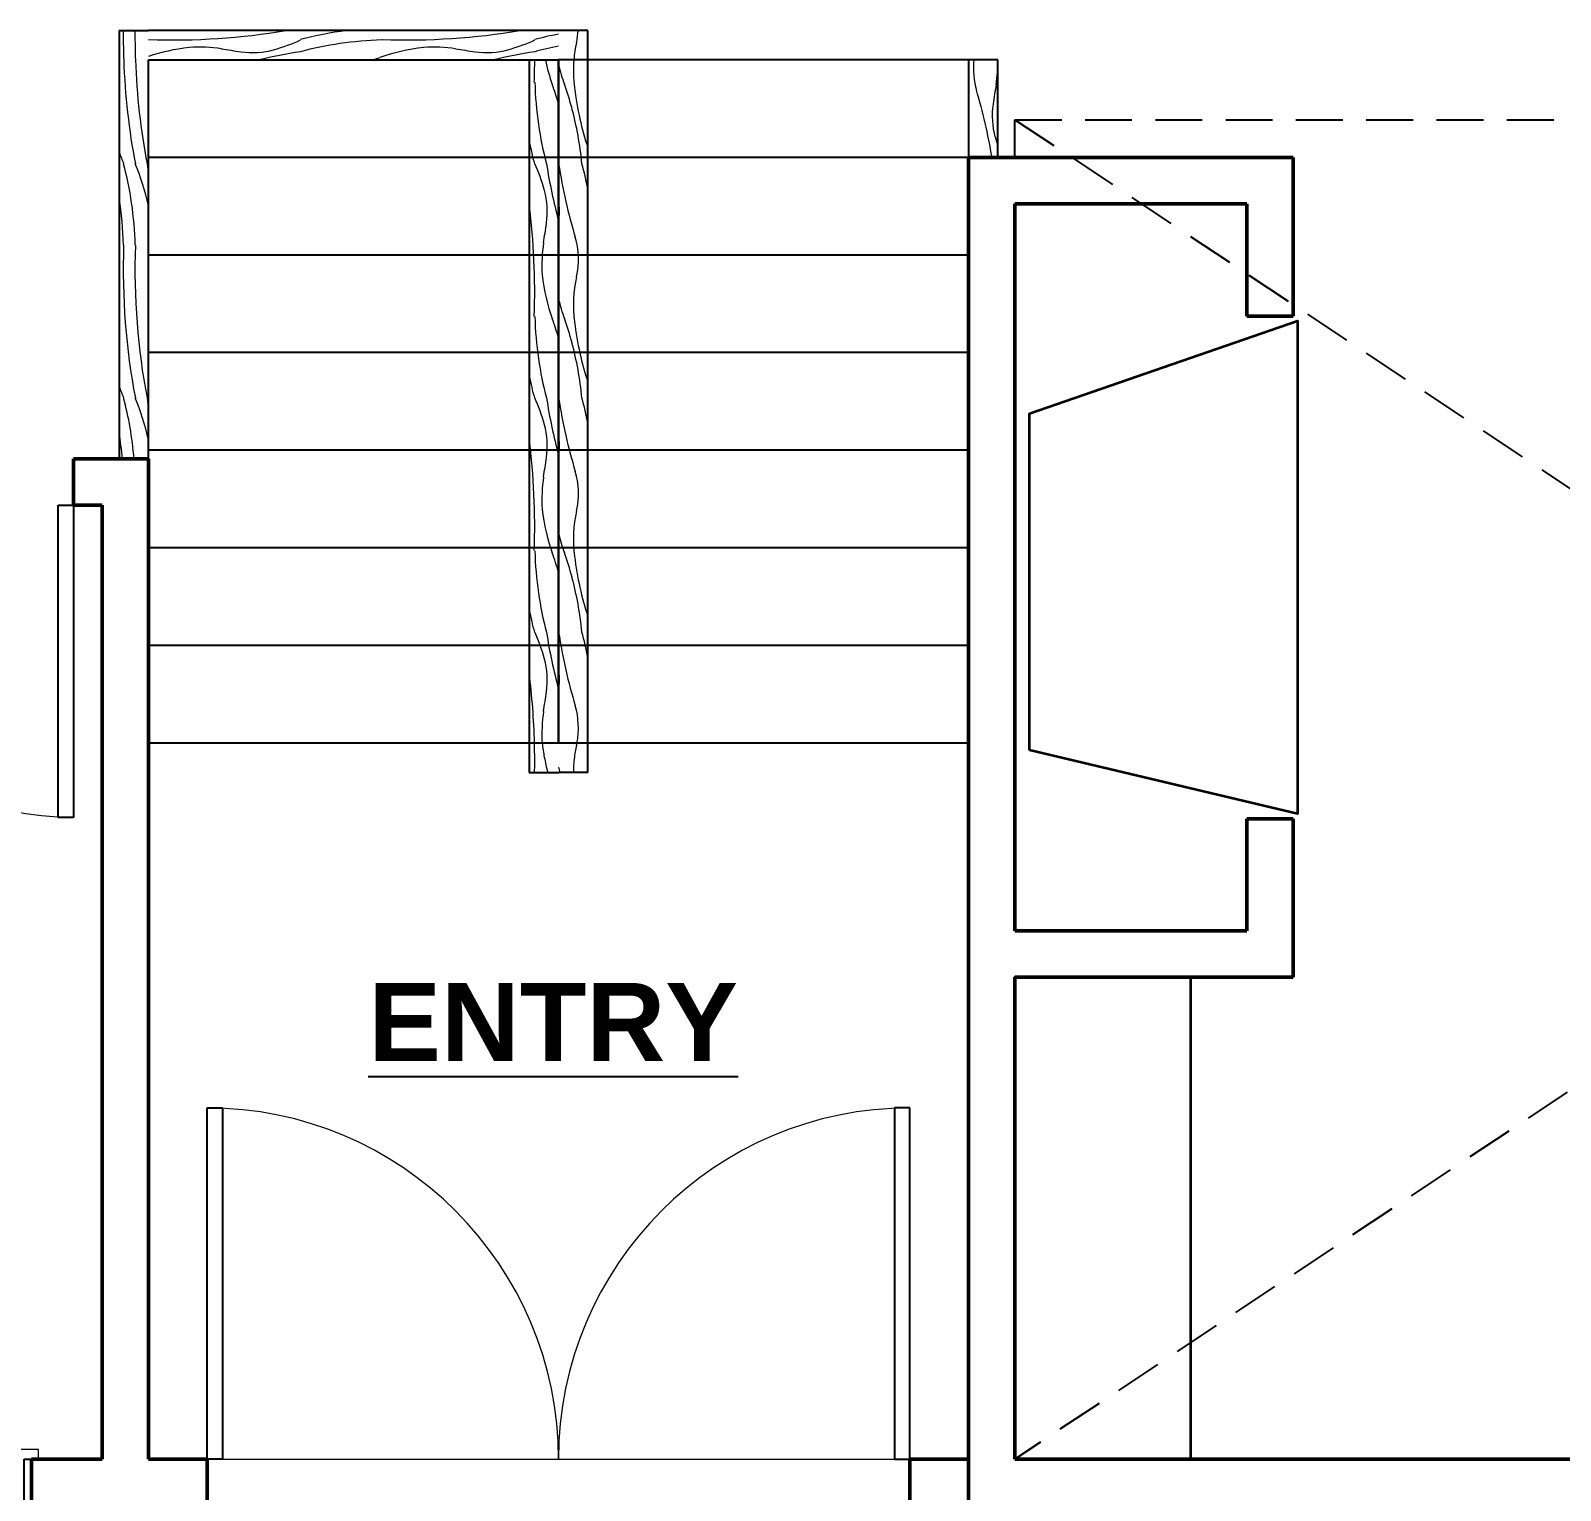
# Model space of a CAD drawing. Header units: inches. Extents: x -1373 to 690, y -94 to 608.
# Drawn here: x -51.6 to 105.1, y 56.1 to 205.6 of the extents above; entities that cross this region are included whole.
import ezdxf

# ---------------------------------------------------------------- set-up
doc = ezdxf.new("R2010")
doc.units = ezdxf.units.IN
doc.header["$MEASUREMENT"] = 0
doc.linetypes.add('HIDDEN', pattern=[7.2, 4.8, -2.4])
for name, color, linetype, lineweight in [('A-ANNO-MRKR-ROOM_Pen_No__7', 172, 'Continuous', 25), ('A-WALL-EXTR.N_Pen_No__1', 7, 'Continuous', 50), ('Cut Fills_Pen_No__96', 8, 'Continuous', 18), ('Doors_Pen_No__1', 7, 'Continuous', 50), ('Skin Separator Lines_Pen_No__1', 7, 'Continuous', 50), ('Windows_Pen_No__1', 7, 'Continuous', 50)]:
    doc.layers.add(name, color=color, linetype=linetype, lineweight=lineweight)
for name, color, linetype, lineweight, true_color in [('A-CSWK.N_Pen_No__24', 7, 'Continuous', 25, 0x4d678c), ('A-STRS-INTR.N_Pen_No__11', 7, 'Continuous', 25, 0x5f2c00), ('A-WALL-PRTL.N_Pen_No__24', 7, 'Continuous', 25, 0x4d678c), ('Doors_Pen_No__3', 7, 'Continuous', 25, 0x8c4600), ('Doors_Pen_No__6', 7, 'Continuous', 18, 0x2c53a6), ('Drafting Fills_Pen_No__25', 7, 'Continuous', 35, 0xd9610b), ('Windows_Pen_No__3', 7, 'Continuous', 25, 0x8c4600), ('Windows_Pen_No__6', 7, 'Continuous', 18, 0x2c53a6)]:
    doc.layers.add(name, color=color, linetype=linetype, lineweight=lineweight, true_color=true_color)
for name, color, linetype in [('A-WALL-EXTR.N', 7, 'Continuous'), ('A-WALL-PRTL.N', 7, 'Continuous'), ('Doors', 7, 'Continuous'), ('Windows', 7, 'Continuous')]:
    doc.layers.add(name, color=color, linetype=linetype)
doc.styles.add('GENERATED_STYLE_2', font='')
doc.styles.get('GENERATED_STYLE_2').set_extended_font_data('Arial', bold=True)

# ---------------------------------------------------------------- blocks, each defined once
blk = doc.blocks.new('RW1-4 Doublehung')
at = {"layer": 'Windows_Pen_No__1', "color": 7, "linetype": 'Continuous', "lineweight": 50}
for p, q in [((-18, 0), (-18, -6.62)), ((18, 0), (18, -6.62))]:
    blk.add_line(p, q, dxfattribs=at)
at = {"layer": 'Windows_Pen_No__3', "color": 34, "linetype": 'Continuous', "lineweight": 25, "true_color": 0x8c4600}
for p, q in [((-18, 0), (-17.25, 0)), ((-18, -6.62), (-18, 0)), ((-17.5, 0), (-17.5, 0)), ((-17.25, 0), (-17.25, -6.62)), ((18, 0), (17.25, 0)), ((17.25, 0), (17.25, -6.62)), ((17.5, 0), (17.5, 0)), ((18, -6.62), (18, 0)), ((-15.5, -0.5), (-17.25, -0.5)), ((-17.25, -0.5), (-17.25, -2)), ((-15.5, -2), (-15.5, -0.5)), ((-15.5, -1.25), (15.5, -1.25)), ((15.5, -2), (15.5, -0.5)), ((15.5, -0.5), (17.25, -0.5)), ((17.25, -0.5), (17.25, -2)), ((-17.25, -2), (-15.5, -2)), ((17.25, -2), (15.5, -2)), ((-17.25, -6.62), (-18, -6.62)), ((-17.5, -6.62), (-17.5, -6.63)), ((17.25, -6.62), (18, -6.62)), ((17.5, -6.62), (17.5, -6.63))]:
    blk.add_line(p, q, dxfattribs=at)
at = {"layer": 'Windows_Pen_No__6', "color": 167, "linetype": 'Continuous', "lineweight": 18, "true_color": 0x2c53a6}
for p, q in [((18, 1.5), (-18, 1.5)), ((-18, 1.5), (-18, 0)), ((18, 0), (18, 1.5)), ((-18.75, -7.62), (-18.75, -6.62)), ((18.75, -7.62), (-18.75, -7.62)), ((18.75, -6.62), (18.75, -7.62))]:
    blk.add_line(p, q, dxfattribs=at)
blk = doc.blocks.new('Wall_1', base_point=(-183.57, 52.64))
at = {"layer": 'A-WALL-EXTR.N_Pen_No__1', "color": 7, "linetype": 'Continuous', "lineweight": 50, "flags": 128}
for points in [[(-183.57, 52.64), (-183.57, 59.26)], [(-139.57, 59.26), (-176.94, 59.26)], [(-87.57, 59.26), (-103.57, 59.26)], [(-44.32, 59.26), (-51.57, 59.26)], [(-183.57, 52.64), (-139.57, 52.64)], [(-103.57, 52.64), (-87.57, 52.64)], [(-51.57, 52.64), (-39.57, 52.64)]]:
    blk.add_lwpolyline(points, dxfattribs=at)
at = {"layer": 'Windows', "color": 34, "linetype": 'Continuous', "lineweight": 25, "true_color": 0x8c4600, "xscale": -1, "zscale": 39.37007874015748, "rotation": 180}
for p in [(-121.57, 52.64), (-69.57, 52.64)]:
    blk.add_blockref('RW1-4 Doublehung', p, dxfattribs=at)
blk = doc.blocks.new('RD02 Swing')
at = {"layer": 'Doors_Pen_No__1', "color": 7, "linetype": 'Continuous', "lineweight": 50}
for p, q in [((-36, 0), (-36, -6.62)), ((36, 0), (36, -6.62))]:
    blk.add_line(p, q, dxfattribs=at)
at = {"layer": 'Doors_Pen_No__3', "color": 34, "linetype": 'Continuous', "lineweight": 25, "true_color": 0x8c4600}
for p, q in [((-36, 0), (-36, 36)), ((-36, 36), (-34.43, 36)), ((-34.43, 36), (-34.43, 0)), ((36, 36), (34.43, 36)), ((34.43, 36), (34.43, 0)), ((36, 0), (36, 36)), ((-34.43, 0), (-36, 0)), ((-36, 0), (-36, -6.62)), ((34.43, 0), (36, 0)), ((36, 0), (36, -6.62))]:
    blk.add_line(p, q, dxfattribs=at)
at = {"layer": 'Doors_Pen_No__6', "color": 167, "linetype": 'Continuous', "lineweight": 18, "true_color": 0x2c53a6}
for p, q in [((-36, 0), (36, 0)), ((-36, -6.62), (36, -6.62))]:
    blk.add_line(p, q, dxfattribs=at)
for centre, start, end in [((-36, 0), 0, 90), ((36, 0), 90, 180)]:
    blk.add_arc(centre, 36, start, end, dxfattribs=at)
blk = doc.blocks.new('Wall_10', base_point=(-39.57, 52.64))
at = {"layer": 'A-WALL-EXTR.N_Pen_No__1', "color": 7, "linetype": 'Continuous', "lineweight": 50}
for p, q in [((-33.57, 52.64), (-33.57, 59.26)), ((38.43, 52.64), (38.43, 59.26))]:
    blk.add_line(p, q, dxfattribs=at)
at = {"layer": 'A-WALL-EXTR.N_Pen_No__1', "color": 7, "linetype": 'Continuous', "lineweight": 50, "flags": 128}
for points in [[(-33.57, 59.26), (-39.57, 59.26)], [(44.43, 59.26), (38.43, 59.26)], [(-39.57, 52.64), (-33.57, 52.64)], [(38.43, 52.64), (44.43, 52.64)]]:
    blk.add_lwpolyline(points, dxfattribs=at)
at = {"layer": 'Doors', "color": 34, "linetype": 'Continuous', "lineweight": 25, "true_color": 0x8c4600, "zscale": 39.37007874015748}
blk.add_blockref('RD02 Swing', (2.43, 59.26), dxfattribs=at)
blk = doc.blocks.new('Wall_11', base_point=(260.43, 52.64))
at = {"layer": 'A-WALL-EXTR.N_Pen_No__1', "color": 7, "linetype": 'Continuous', "lineweight": 50, "flags": 128}
for points in [[(44.43, 52.64), (44.43, 59.26)], [(110.43, 59.26), (49.18, 59.26)], [(255.68, 59.26), (218.43, 59.26)], [(260.43, 52.64), (260.43, 59.26)], [(44.43, 52.64), (110.43, 52.64)], [(218.43, 52.64), (252.43, 52.64)]]:
    blk.add_lwpolyline(points, dxfattribs=at)
at = {"layer": 'Windows', "color": 34, "linetype": 'Continuous', "lineweight": 25, "true_color": 0x8c4600, "xscale": -1, "zscale": 39.37007874015748, "rotation": 180}
for p in [(128.43, 52.64), (164.43, 52.64)]:
    blk.add_blockref('RW1-4 Doublehung', p, dxfattribs=at)
at = {"layer": 'Windows', "color": 34, "linetype": 'Continuous', "lineweight": 25, "true_color": 0x8c4600, "zscale": 39.37007874015748, "rotation": 180}
blk.add_blockref('RW1-4 Doublehung', (200.43, 52.64), dxfattribs=at)
blk = doc.blocks.new('Wall_17', base_point=(44.43, 52.64))
at = {"layer": 'A-WALL-EXTR.N_Pen_No__1', "color": 7, "linetype": 'Continuous', "lineweight": 50, "flags": 128}
for points in [[(44.43, 192.64), (49.18, 192.64)], [(44.43, 192.64), (44.43, 59.26)], [(49.18, 113.39), (49.18, 187.89)], [(49.18, 59.26), (49.18, 108.64)]]:
    blk.add_lwpolyline(points, dxfattribs=at)
blk = doc.blocks.new('Wall_18', base_point=(44.43, 108.64))
at = {"layer": 'A-WALL-EXTR.N_Pen_No__1', "color": 7, "linetype": 'Continuous', "lineweight": 50, "flags": 128}
for points in [[(72.93, 113.39), (49.18, 113.39)], [(77.68, 108.64), (77.68, 113.39)], [(49.18, 108.64), (77.68, 108.64)]]:
    blk.add_lwpolyline(points, dxfattribs=at)
blk = doc.blocks.new('Simple Door Opening')
at = {"layer": 'Doors_Pen_No__1', "color": 7, "linetype": 'Continuous', "lineweight": 50}
for p, q in [((-25.75, 0), (-25.75, -4.75)), ((25.75, 0), (25.75, -4.75))]:
    blk.add_line(p, q, dxfattribs=at)
blk = doc.blocks.new('Wall_19', base_point=(77.68, 108.64))
at = {"layer": 'A-WALL-EXTR.N_Pen_No__1', "color": 7, "linetype": 'Continuous', "lineweight": 50}
for p, q in [((77.68, 176.39), (72.93, 176.39)), ((77.68, 124.89), (72.93, 124.89))]:
    blk.add_line(p, q, dxfattribs=at)
at = {"layer": 'A-WALL-EXTR.N_Pen_No__1', "color": 7, "linetype": 'Continuous', "lineweight": 50, "flags": 128}
for points in [[(77.68, 192.64), (72.93, 192.64)], [(77.68, 176.39), (77.68, 192.64)], [(72.93, 187.89), (72.93, 176.39)], [(72.93, 124.89), (72.93, 113.39)], [(77.68, 113.39), (77.68, 124.89)]]:
    blk.add_lwpolyline(points, dxfattribs=at)
at = {"layer": 'Doors', "color": 34, "linetype": 'Continuous', "lineweight": 25, "true_color": 0x8c4600, "zscale": 39.37007874015748, "rotation": 270}
blk.add_blockref('Simple Door Opening', (77.68, 150.64), dxfattribs=at)
blk = doc.blocks.new('Wall_20', base_point=(77.68, 192.64))
at = {"layer": 'A-WALL-EXTR.N_Pen_No__1', "color": 7, "linetype": 'Continuous', "lineweight": 50, "flags": 128}
for points in [[(72.93, 192.64), (49.18, 192.64)], [(49.18, 187.89), (72.93, 187.89)]]:
    blk.add_lwpolyline(points, dxfattribs=at)
blk = doc.blocks.new('*X106')
at = {"layer": 'Cut Fills_Pen_No__96', "color": 8, "linetype": 'Continuous', "lineweight": 18}
for centre, end_param in [((-23.86, 205.24), 1.571042), ((-22.66, 205.24), 1.604117)]:
    blk.add_ellipse(centre, major_axis=(0, 36.59), ratio=0.5, start_param=1.559917, end_param=end_param, dxfattribs=at)
blk = doc.blocks.new('*X107')
at = {"layer": 'Cut Fills_Pen_No__96', "color": 8, "linetype": 'Continuous', "lineweight": 18}
for centre, major_axis, start_param, end_param in [((-23.86, 205.24), (0, 36.59), 1.641957, 1.941007), ((-22.66, 205.24), (0, 36.59), 1.641957, 1.941007), ((-34.32, 204.79), (0, 20.17), 2.184295, 2.257511), ((-50.95, 182.41), (0, 20.09), 4.774161, 5.210188), ((-48.72, 179.21), (0, 20.17), 5.145777, 5.399103), ((-29.76, 196.04), (0, 20.32), 1.770836, 1.836256), ((-52.15, 182.41), (0, 20.09), 4.774161, 5.018137), ((-23.86, 181.24), (0, 36.59), 1.504981, 1.941007), ((-22.66, 181.24), (0, 36.59), 1.504981, 1.941007), ((-34.32, 180.79), (0, 20.17), 2.184295, 2.257511), ((-50.95, 158.41), (0, 20.09), 4.88025, 5.210188), ((-48.72, 155.21), (0, 20.17), 5.145777, 5.399103), ((-29.76, 172.04), (0, 20.32), 1.770836, 1.836256), ((-52.15, 158.41), (0, 20.09), 4.88025, 5.018137)]:
    blk.add_ellipse(centre, major_axis=major_axis, ratio=0.5, start_param=start_param, end_param=end_param, dxfattribs=at)
blk = doc.blocks.new('*X108')
at = {"layer": 'Cut Fills_Pen_No__96', "color": 8, "linetype": 'Continuous', "lineweight": 18}
for centre, start_param in [((-23.86, 205.24), 1.571042), ((-22.66, 205.24), 1.604117)]:
    blk.add_ellipse(centre, major_axis=(0, 36.59), ratio=0.5, start_param=start_param, end_param=1.641957, dxfattribs=at)
blk = doc.blocks.new('Wall_31', base_point=(-39.57, 205.64))
at = {"layer": 'A-WALL-PRTL.N_Pen_No__24', "color": 165, "linetype": 'Continuous', "lineweight": 25, "true_color": 0x4d678c, "flags": 128}
for points in [[(-42.57, 205.64), (-39.57, 205.64)], [(-42.57, 205.64), (-42.57, 161.76)], [(-39.57, 161.76), (-39.57, 202.64)], [(-39.57, 161.76), (-42.57, 161.76)]]:
    blk.add_lwpolyline(points, dxfattribs=at)
at = {"layer": 'A-WALL-PRTL.N', "color": 165, "lineweight": 25, "true_color": 0x4d678c}
for name in ['*X106', '*X108', '*X107']:
    blk.add_blockref(name, (0, 0), dxfattribs=at)
blk = doc.blocks.new('*X110')
at = {"layer": 'Cut Fills_Pen_No__96', "color": 8, "linetype": 'Continuous', "lineweight": 18}
for centre, major_axis, start_param, end_param in [((-37.24, 222.97), (36.59, 0), 4.648804, 5.038605), ((-14.41, 195.89), (20.09, 0), 1.813252, 2.068595), ((-13.24, 222.97), (36.59, 0), 4.646574, 5.038605), ((-32.38, 197.7), (12.78, 0), 1.807645, 2.167864), ((-34.43, 199.89), (8.1, 0), 1.279522, 1.688594), ((178.12, 554.38), (732.06, 0), 4.421115, 4.423958), ((-34.03, 210.09), (14.76, 0), 5.227548, 5.459843), ((-14.41, 194.65), (20.09, 0), 1.632569, 2.068595), ((-8.38, 197.7), (12.78, 0), 1.807645, 2.196749), ((-10.43, 199.89), (8.1, 0), 1.279522, 1.688594), ((202.12, 554.38), (732.06, 0), 4.421115, 4.423958), ((-10.03, 210.09), (14.76, 0), 5.227548, 5.459843), ((9.59, 195.89), (20.09, 0), 1.935125, 2.068595), ((9.59, 194.65), (20.09, 0), 1.935125, 2.068595), ((-28.88, 205.54), (4.31, 0), 4.423958, 5.227548), ((-13.44, 186.86), (34.86, 0), 1.878454, 2.009875), ((-29.19, 212.1), (22.74, 0), 5.30103, 5.338342), ((-4.88, 205.54), (4.31, 0), 4.423958, 5.227548), ((10.56, 186.86), (34.86, 0), 1.878454, 2.009875)]:
    blk.add_ellipse(centre, major_axis=major_axis, ratio=0.5, start_param=start_param, end_param=end_param, dxfattribs=at)
blk = doc.blocks.new('Wall_32', base_point=(-39.57, 205.64))
at = {"layer": 'A-WALL-PRTL.N_Pen_No__24', "color": 165, "linetype": 'Continuous', "lineweight": 25, "true_color": 0x4d678c, "flags": 128}
for points in [[(2.43, 205.64), (-39.57, 205.64)], [(-39.57, 202.64), (2.43, 202.64)]]:
    blk.add_lwpolyline(points, dxfattribs=at)
at = {"layer": 'A-WALL-PRTL.N', "color": 165, "lineweight": 25, "true_color": 0x4d678c}
blk.add_blockref('*X110', (0, 0), dxfattribs=at)
blk = doc.blocks.new('RD02 Swing_7')
at = {"layer": 'Doors_Pen_No__1', "color": 7, "linetype": 'Continuous', "lineweight": 50}
for p, q in [((-16, 0), (-16, -4.75)), ((16, 0), (16, -4.75))]:
    blk.add_line(p, q, dxfattribs=at)
at = {"layer": 'Doors_Pen_No__3', "color": 34, "linetype": 'Continuous', "lineweight": 25, "true_color": 0x8c4600}
for p, q in [((16, 32), (14.43, 32)), ((14.43, 32), (14.43, 0)), ((16, 0), (16, 32)), ((-16, 0), (-16, -4.75)), ((14.43, 0), (16, 0)), ((16, 0), (16, -4.75))]:
    blk.add_line(p, q, dxfattribs=at)
at = {"layer": 'Doors_Pen_No__6', "color": 167, "linetype": 'Continuous', "lineweight": 18, "true_color": 0x2c53a6}
blk.add_arc((16, 0), 32, 90, 180, dxfattribs=at)
blk = doc.blocks.new('Wall_34', base_point=(-183.57, 161.76))
at = {"layer": 'A-WALL-EXTR.N_Pen_No__1', "color": 7, "linetype": 'Continuous', "lineweight": 50}
blk.add_line((-47.25, 161.76), (-47.25, 157.01), dxfattribs=at)
at = {"layer": 'A-WALL-EXTR.N_Pen_No__1', "color": 7, "linetype": 'Continuous', "lineweight": 50, "flags": 128}
for points in [[(-155.69, 161.76), (-176.94, 161.76)], [(-86.94, 161.76), (-150.94, 161.76)], [(-79.25, 161.76), (-82.19, 161.76)], [(-39.57, 161.76), (-47.25, 161.76)], [(-39.57, 161.76), (-39.57, 157.01)], [(-176.94, 157.01), (-155.69, 157.01)], [(-150.94, 157.01), (-79.25, 157.01)], [(-47.25, 157.01), (-44.32, 157.01)]]:
    blk.add_lwpolyline(points, dxfattribs=at)
at = {"layer": 'Skin Separator Lines_Pen_No__1', "color": 7, "linetype": 'Continuous', "lineweight": 50}
blk.add_line((-79.25, 157.01), (-79.25, 161.76), dxfattribs=at)
at = {"layer": 'Doors', "color": 34, "linetype": 'Continuous', "lineweight": 25, "true_color": 0x8c4600, "xscale": -1, "zscale": 39.37007874015748, "rotation": 180}
blk.add_blockref('RD02 Swing_7', (-63.25, 157.01), dxfattribs=at)
blk = doc.blocks.new('Wall_43', base_point=(-39.57, 161.76))
at = {"layer": 'A-WALL-EXTR.N_Pen_No__1', "color": 7, "linetype": 'Continuous', "lineweight": 50, "flags": 128}
for points in [[(-44.32, 157.01), (-44.32, 59.26)], [(-39.57, 59.26), (-39.57, 157.01)]]:
    blk.add_lwpolyline(points, dxfattribs=at)
blk = doc.blocks.new('*X166')
at = {"layer": 'Cut Fills_Pen_No__96', "color": 8, "linetype": 'Continuous', "lineweight": 18}
for centre, major_axis, start_param, end_param in [((-18.3, 130.76), (0, 36.59), 4.681742, 4.697143), ((6.97, 135.62), (0, 12.78), 1.925275, 2.057808)]:
    blk.add_ellipse(centre, major_axis=major_axis, ratio=0.5, start_param=start_param, end_param=end_param, dxfattribs=at)
blk = doc.blocks.new('*X167')
at = {"layer": 'Cut Fills_Pen_No__96', "color": 8, "linetype": 'Continuous', "lineweight": 18}
for centre, major_axis, start_param, end_param in [((-18.3, 202.76), (0, 36.59), 4.646574, 4.709074), ((6.97, 207.62), (0, 12.78), 1.971123, 2.196749), ((10.03, 201.59), (0, 20.09), 1.632569, 2.068595), ((-7.42, 186.81), (0, 22.74), 5.234394, 5.338342), ((8.79, 201.59), (0, 20.09), 1.944468, 2.068595), ((-5.41, 181.97), (0, 14.76), 5.227548, 5.459843), ((17.81, 202.56), (0, 34.86), 1.878454, 2.061008), ((-0.87, 187.12), (0, 4.31), 4.423958, 5.227548), ((-18.3, 178.76), (0, 36.59), 4.646574, 4.961671), ((-349.71, 394.12), (0, 732.06), 4.421115, 4.423958), ((4.78, 181.57), (0, 8.1), 1.279522, 1.688594), ((6.97, 183.62), (0, 12.78), 1.807645, 2.196749), ((10.03, 177.59), (0, 20.09), 1.632569, 2.068595), ((-7.42, 162.81), (0, 22.74), 5.234394, 5.338342), ((8.79, 177.59), (0, 20.09), 1.944468, 2.068595), ((-5.41, 157.97), (0, 14.76), 5.227548, 5.459843), ((17.81, 178.56), (0, 34.86), 1.878454, 2.061008), ((-0.87, 163.12), (0, 4.31), 4.423958, 5.227548), ((-18.3, 154.76), (0, 36.59), 4.646574, 4.961671), ((-349.71, 370.12), (0, 732.06), 4.421115, 4.423958), ((4.78, 157.57), (0, 8.1), 1.279522, 1.688594), ((6.97, 159.62), (0, 12.78), 1.807645, 2.196749), ((10.03, 153.59), (0, 20.09), 1.632569, 2.068595), ((-7.42, 138.81), (0, 22.74), 5.234394, 5.338342), ((8.79, 153.59), (0, 20.09), 1.944468, 2.068595), ((-5.41, 133.97), (0, 14.76), 5.227548, 5.459843), ((17.81, 154.56), (0, 34.86), 1.878454, 2.061008), ((-0.87, 139.12), (0, 4.31), 4.423958, 5.227548), ((-18.3, 130.76), (0, 36.59), 4.763749, 4.961671), ((-349.71, 346.12), (0, 732.06), 4.421115, 4.423958), ((4.78, 133.57), (0, 8.1), 1.279522, 1.686279)]:
    blk.add_ellipse(centre, major_axis=major_axis, ratio=0.5, start_param=start_param, end_param=end_param, dxfattribs=at)
blk = doc.blocks.new('*X168')
at = {"layer": 'Cut Fills_Pen_No__96', "color": 8, "linetype": 'Continuous', "lineweight": 18}
for centre, major_axis, start_param, end_param in [((-18.3, 130.76), (0, 36.59), 4.697143, 4.763749), ((4.78, 133.57), (0, 8.1), 1.686279, 1.688594), ((6.97, 135.62), (0, 12.78), 1.807645, 1.925275)]:
    blk.add_ellipse(centre, major_axis=major_axis, ratio=0.5, start_param=start_param, end_param=end_param, dxfattribs=at)
blk = doc.blocks.new('Wall_50', base_point=(-0.57, 129.64))
at = {"layer": 'A-WALL-PRTL.N_Pen_No__24', "color": 165, "linetype": 'Continuous', "lineweight": 25, "true_color": 0x4d678c, "flags": 128}
for points in [[(-0.57, 202.64), (2.43, 202.64)], [(-0.57, 202.64), (-0.57, 129.64)], [(2.43, 132.64), (2.43, 202.64)], [(-0.57, 129.64), (2.43, 129.64)]]:
    blk.add_lwpolyline(points, dxfattribs=at)
at = {"layer": 'A-WALL-PRTL.N', "color": 165, "lineweight": 25, "true_color": 0x4d678c}
for name in ['*X167', '*X168', '*X166']:
    blk.add_blockref(name, (0, 0), dxfattribs=at)
blk = doc.blocks.new('*X170')
at = {"layer": 'Cut Fills_Pen_No__96', "color": 8, "linetype": 'Continuous', "lineweight": 18}
for centre, major_axis, start_param, end_param in [((8.21, 135.62), (0, 12.78), 2.012474, 2.057808), ((7.46, 129.52), (0, 7), 1.35357, 1.554113)]:
    blk.add_ellipse(centre, major_axis=major_axis, ratio=0.5, start_param=start_param, end_param=end_param, dxfattribs=at)
blk = doc.blocks.new('*X171')
at = {"layer": 'Cut Fills_Pen_No__96', "color": 8, "linetype": 'Continuous', "lineweight": 18}
blk.add_ellipse((2.29, 206.21), major_axis=(0, 4.36), ratio=0.5, start_param=4.307238, end_param=4.580535, dxfattribs=at)
blk = doc.blocks.new('*X172')
at = {"layer": 'Cut Fills_Pen_No__96', "color": 8, "linetype": 'Continuous', "lineweight": 18}
for centre, major_axis, start_param, end_param in [((7.46, 129.52), (0, 7), 1.145255, 1.35357), ((2.29, 134.21), (0, 4.36), 4.286847, 4.343072)]:
    blk.add_ellipse(centre, major_axis=major_axis, ratio=0.5, start_param=start_param, end_param=end_param, dxfattribs=at)
blk = doc.blocks.new('*X173')
at = {"layer": 'Cut Fills_Pen_No__96', "color": 8, "linetype": 'Continuous', "lineweight": 18}
for centre, major_axis, start_param, end_param in [((7.46, 201.52), (0, 7), 1.410635, 1.821347), ((8.21, 207.62), (0, 12.78), 2.012474, 2.196749), ((-6.18, 186.81), (0, 22.74), 5.208763, 5.338342), ((13.84, 204.79), (0, 20.17), 1.821347, 2.156444), ((-5.12, 187.96), (0, 20.32), 4.912428, 5.208763), ((19.5, 205.24), (0, 36.59), 1.940224, 1.941007), ((19.05, 202.56), (0, 34.86), 1.878454, 2.116194), ((-3.99, 182.41), (0, 20.09), 5.066808, 5.210188), ((0.37, 187.12), (0, 4.31), 4.423958, 5.009164), ((-348.47, 394.12), (0, 732.06), 4.423908, 4.423958), ((2.29, 182.21), (0, 4.36), 4.286847, 5.257787), ((7.46, 177.52), (0, 7), 1.145255, 1.821347), ((8.21, 183.62), (0, 12.78), 2.012474, 2.196749), ((-6.18, 162.81), (0, 22.74), 5.208763, 5.338342), ((13.84, 180.79), (0, 20.17), 1.821347, 2.156444), ((-5.12, 163.96), (0, 20.32), 4.912428, 5.208763), ((19.5, 181.24), (0, 36.59), 1.940224, 1.941007), ((19.05, 178.56), (0, 34.86), 1.878454, 2.116194), ((-3.99, 158.41), (0, 20.09), 5.066808, 5.210188), ((0.37, 163.12), (0, 4.31), 4.423958, 5.009164), ((-348.47, 370.12), (0, 732.06), 4.423908, 4.423958), ((2.29, 158.21), (0, 4.36), 4.286847, 5.257787), ((7.46, 153.52), (0, 7), 1.145255, 1.821347), ((8.21, 159.62), (0, 12.78), 2.012474, 2.196749), ((-6.18, 138.81), (0, 22.74), 5.208763, 5.338342), ((13.84, 156.79), (0, 20.17), 1.821347, 2.156444), ((-5.12, 139.96), (0, 20.32), 4.912428, 5.208763), ((19.5, 157.24), (0, 36.59), 1.940224, 1.941007), ((19.05, 154.56), (0, 34.86), 1.878454, 2.116194), ((-3.99, 134.41), (0, 20.09), 5.066808, 5.210188), ((0.37, 139.12), (0, 4.31), 4.423958, 5.009164), ((-348.47, 346.12), (0, 732.06), 4.423908, 4.423958), ((2.29, 134.21), (0, 4.36), 4.343072, 5.257787)]:
    blk.add_ellipse(centre, major_axis=major_axis, ratio=0.5, start_param=start_param, end_param=end_param, dxfattribs=at)
blk = doc.blocks.new('*X174')
at = {"layer": 'Cut Fills_Pen_No__96', "color": 8, "linetype": 'Continuous', "lineweight": 18}
for centre, major_axis, start_param, end_param in [((7.46, 201.52), (0, 7), 1.145255, 1.410635), ((2.29, 206.21), (0, 4.36), 4.286847, 4.307238)]:
    blk.add_ellipse(centre, major_axis=major_axis, ratio=0.5, start_param=start_param, end_param=end_param, dxfattribs=at)
blk = doc.blocks.new('Wall_51', base_point=(5.43, 129.64))
at = {"layer": 'A-WALL-PRTL.N_Pen_No__24', "color": 165, "linetype": 'Continuous', "lineweight": 25, "true_color": 0x4d678c, "flags": 128}
for points in [[(5.43, 205.64), (2.43, 205.64)], [(5.43, 129.64), (5.43, 205.64)], [(2.43, 202.64), (2.43, 132.64)], [(5.43, 129.64), (2.43, 129.64)]]:
    blk.add_lwpolyline(points, dxfattribs=at)
at = {"layer": 'A-WALL-PRTL.N', "color": 165, "lineweight": 25, "true_color": 0x4d678c}
for name in ['*X171', '*X174', '*X173', '*X172', '*X170']:
    blk.add_blockref(name, (0, 0), dxfattribs=at)
blk = doc.blocks.new('*X178')
at = {"layer": 'Cut Fills_Pen_No__96', "color": 8, "linetype": 'Continuous', "lineweight": 18}
for centre, major_axis, start_param, end_param in [((47.11, 201.79), (0, 4.36), 1.374538, 2.116194), ((43.38, 202.43), (0, 8.1), 4.421115, 4.738296), ((30.34, 181.44), (0, 34.86), 5.03932, 5.257787), ((397.87, -10.12), (0, 732.06), 1.279522, 1.282365), ((49.02, 196.88), (0, 4.31), 1.282365, 2.085956), ((53.57, 202.03), (0, 14.76), 2.085956, 2.15972), ((61.62, 205.24), (0, 36.59), 1.921796, 1.922361)]:
    blk.add_ellipse(centre, major_axis=major_axis, ratio=0.5, start_param=start_param, end_param=end_param, dxfattribs=at)
blk = doc.blocks.new('Wall_53', base_point=(47.43, 192.64))
at = {"layer": 'A-WALL-PRTL.N_Pen_No__24', "color": 165, "linetype": 'Continuous', "lineweight": 25, "true_color": 0x4d678c, "flags": 128}
for points in [[(47.43, 202.64), (44.43, 202.64)], [(44.43, 202.64), (44.43, 192.64)], [(47.43, 192.64), (47.43, 202.64)], [(44.43, 192.64), (47.43, 192.64)]]:
    blk.add_lwpolyline(points, dxfattribs=at)
at = {"layer": 'A-WALL-PRTL.N', "color": 165, "lineweight": 25, "true_color": 0x4d678c}
blk.add_blockref('*X178', (0, 0), dxfattribs=at)

msp = doc.modelspace()

# ---------------------------------------------------------------- linework, layer by layer
at = {"layer": 'A-CSWK.N_Pen_No__24', "color": 165, "linetype": 'HIDDEN', "lineweight": 25, "true_color": 0x4d678c}
for p, q in [((49.18, 196.51), (255.68, 196.51)), ((49.18, 196.51), (255.68, 59.26)), ((49.18, 192.64), (49.18, 196.51)), ((255.68, 196.51), (49.18, 59.26))]:
    msp.add_line(p, q, dxfattribs=at)
at = {"layer": 'A-STRS-INTR.N_Pen_No__11', "color": 38, "linetype": 'Continuous', "lineweight": 25, "true_color": 0x5f2c00}
for p, q in [((44.43, 202.64), (2.43, 202.64)), ((-39.57, 132.64), (-39.57, 192.64)), ((2.43, 192.64), (-39.57, 192.64)), ((44.43, 192.64), (2.43, 192.64)), ((2.43, 132.64), (2.43, 192.64)), ((44.43, 132.64), (44.43, 192.64)), ((2.43, 182.64), (-39.57, 182.64)), ((44.43, 182.64), (2.43, 182.64)), ((2.43, 172.64), (-39.57, 172.64)), ((44.43, 172.64), (2.43, 172.64)), ((2.43, 162.64), (-39.57, 162.64)), ((44.43, 162.64), (2.43, 162.64)), ((2.43, 152.64), (-39.57, 152.64)), ((44.43, 152.64), (2.43, 152.64)), ((2.43, 142.64), (-39.57, 142.64)), ((44.43, 142.64), (2.43, 142.64)), ((2.43, 132.64), (-39.57, 132.64)), ((44.43, 132.64), (2.43, 132.64)), ((44.43, 108.64), (44.43, 59.26))]:
    msp.add_line(p, q, dxfattribs=at)
at = {"layer": 'Drafting Fills_Pen_No__25', "color": 32, "linetype": 'Continuous', "lineweight": 35, "true_color": 0xd9610b, "flags": 128}
for points in [[(50.68, 131.9), (50.68, 166.4), (78.14, 175.89), (78.14, 125.39)], [(49.18, 59.26), (49.18, 108.64), (67.18, 108.64), (67.18, 59.26)]]:
    msp.add_lwpolyline(points, close=True, dxfattribs=at)

# ---------------------------------------------------------------- block references
at = {"layer": 'A-WALL-EXTR.N', "color": 7, "lineweight": 50}
for name, p in [('Wall_17', (44.43, 52.64)), ('Wall_20', (77.68, 192.64)), ('Wall_19', (77.68, 108.64)), ('Wall_34', (-183.57, 161.76)), ('Wall_43', (-39.57, 161.76)), ('Wall_18', (44.43, 108.64)), ('Wall_10', (-39.57, 52.64)), ('Wall_1', (-183.57, 52.64)), ('Wall_11', (260.43, 52.64))]:
    msp.add_blockref(name, p, dxfattribs=at)
at = {"layer": 'A-WALL-PRTL.N', "color": 165, "lineweight": 25, "true_color": 0x4d678c}
for name, p in [('Wall_31', (-39.57, 205.64)), ('Wall_32', (-39.57, 205.64)), ('Wall_51', (5.43, 129.64)), ('Wall_50', (-0.57, 129.64)), ('Wall_53', (47.43, 192.64))]:
    msp.add_blockref(name, p, dxfattribs=at)

# ---------------------------------------------------------------- texts
at = {"layer": 'A-ANNO-MRKR-ROOM_Pen_No__7', "color": 172, "linetype": 'Continuous', "lineweight": 25, "insert": (20.82, 108.07), "char_height": 8, "attachment_point": 3, "style": 'GENERATED_STYLE_2'}
msp.add_mtext('\\A1;{\\pqr;\\fArial|b1|i0|c0|p34;\\L\\LENTRY}', dxfattribs=at)

doc.saveas('drawing.dxf')
